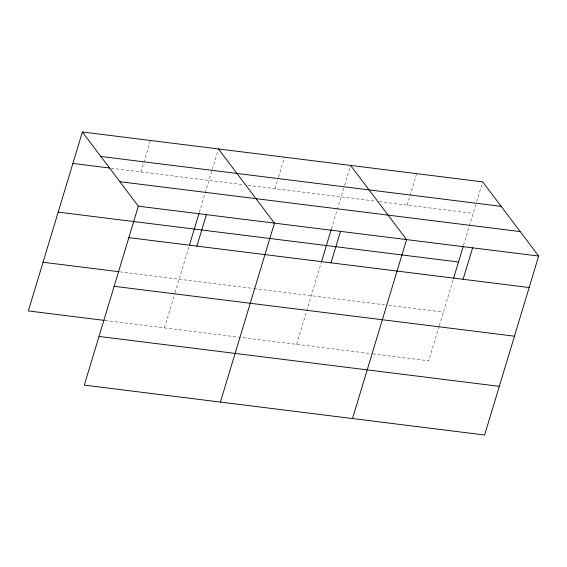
<?xml version="1.0" encoding="UTF-8"?>
<svg xmlns="http://www.w3.org/2000/svg" width="567" height="567" viewBox="0 0 567 567"><rect width="100%" height="100%" fill="white"/><g stroke="black" fill="none" stroke-linecap="round" stroke-linejoin="round"><path stroke-width="0.43" stroke-dasharray="2.83 2.13" d="M140.928 171.936L150.432 140.474M164.458 327.896L174.842 293.486M175.097 292.65L189.243 245.794M199.357 212.299L204.928 193.836M205.183 193L218.479 148.951M275.038 188.641L278.284 177.882M278.539 177.053L284.535 157.187M296.562 344.353L321.099 263.095M331.461 228.763L344.339 186.111M344.587 185.281L350.59 165.415M407.141 205.105L416.639 173.644M439.056 326.415L428.666 360.818L372.172 353.78M439.305 325.571L453.203 279.552M463.565 245.22L476.443 202.575M476.691 201.746L482.694 181.879M111.267 168.236L243.746 184.743M248.098 185.289L375.857 201.207M379.33 201.639L473.197 213.334M119.821 271.834L253.024 288.433M253.896 288.539L385.128 304.89M388.608 305.322L443.359 312.148M105.129 320.497L371.307 353.666"/><path stroke-width="0.85" d="M82.378 131.991L138.334 206.182L84.306 385.121L484.622 435.009L538.65 256.064L482.694 181.879L82.378 131.991L28.35 310.936L104.257 320.39M189.498 244.958L199.102 213.135M196.891 246.121L206.388 214.666M220.414 402.081L274.442 223.143L218.479 148.951M321.347 262.259L331.206 229.6M330.993 262.833L340.491 231.371M352.518 418.545L406.546 239.607L350.59 165.415M453.451 278.723L463.317 246.064M463.097 279.297L472.594 247.836M100.841 156.478L501.157 206.36M72.874 163.452L109.523 168.016M119.864 181.702L520.187 231.584M138.334 206.182L538.65 256.064M58.181 212.122L458.497 262.004M128.837 237.644L529.153 287.526M43.042 262.266L118.95 271.721M114.144 286.307L514.46 336.196M99.005 336.451L499.321 386.34"/></g></svg>
